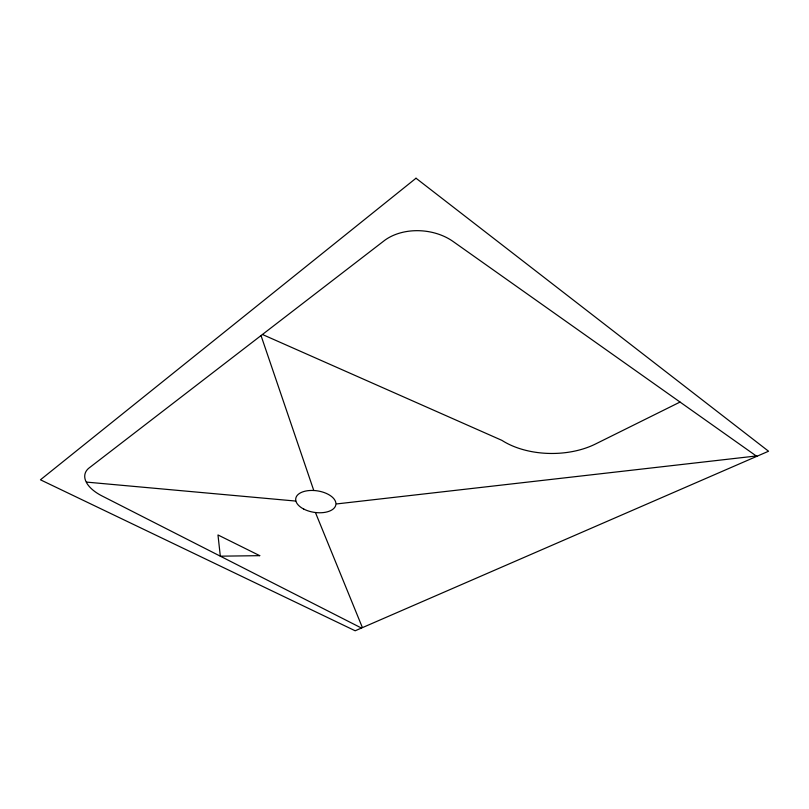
<?xml version="1.0" encoding="UTF-8"?>
<svg xmlns="http://www.w3.org/2000/svg" width="809" height="809" viewBox="0 0 809 809"><rect width="100%" height="100%" fill="white"/><g stroke="black" fill="none" stroke-linecap="round" stroke-linejoin="round"><path stroke-width="1.21" d="M680.045 402.063L595.384 444.06A68.785 41.825 0 0 1 501.934 440.379L262.44 334.491M336.766 503.916L756.799 455.922M86.664 482.113L295.72 501.064M361.461 628.047L102.086 495.978A36.921 18.779 14.3 0 1 88.727 468.259L385.064 240.051A48.631 34.918 5.7 0 1 453.111 241.497L756.779 456.347M315.773 513.351L362.311 627.38M261.054 335.644L313.781 490.507M416.018 178.223L40.45 479.798L355.181 630.777L768.55 451.23L416.018 178.223M259.729 555.662L220.321 556.177L217.975 534.951L259.729 555.662M303.779 509.083A20.286 10.861 8.7 0 0 335.786 505.069A20.286 10.861 8.7 0 0 307.865 490.689A20.286 10.861 8.7 0 0 303.779 509.083"/></g></svg>
